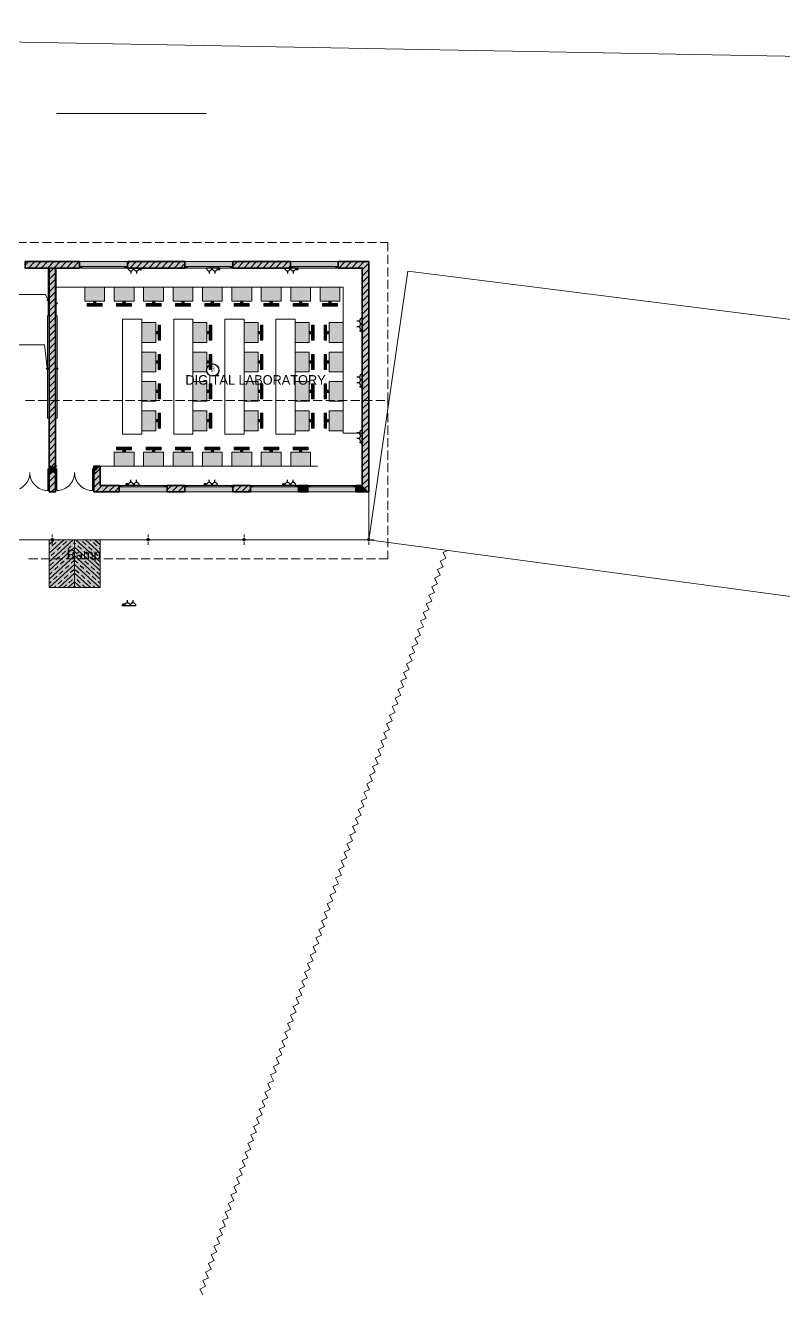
# Model space of a CAD drawing. Header units: millimetres. Extents: x -434067 to 834715, y -524312 to 693139.
# Drawn here: x 171257 to 194972, y 268688 to 308394 of the extents above; entities that cross this region are included whole.
import ezdxf

# ---------------------------------------------------------------- set-up
doc = ezdxf.new("R2010")
doc.units = ezdxf.units.MM
doc.layers.get('0').update_dxf_attribs({"color": 120})
doc.layers.add('lights', color=1, linetype='Continuous')
doc.layers.add('PDF_2D Drafting - General', color=7, linetype='Continuous')
for name, color, linetype, true_color in [('PDF_Annotation - Label', 7, 'Continuous', 0x80c2ff), ('PDF_Geometry', 7, 'Continuous', 0xff6600), ('PDF_Interior$-$Furniture$', 7, 'Continuous', 0x6a6a6a), ('PDF_Shell - Roof', 7, 'Continuous', 0xbf8080), ('PDF_Structural - Bearing', 7, 'Continuous', 0xffffff)]:
    doc.layers.add(name, color=color, linetype=linetype, true_color=true_color)
doc.styles.add('PDF Agency FB', font='AGENCYR.TTF')
doc.styles.get("Standard").update_dxf_attribs({"font": 'arial.ttf'})

# ---------------------------------------------------------------- blocks, each defined once
blk = doc.blocks.new('CCT-DATA')
at = {"layer": 'PDF_Geometry', "color": 1, "lineweight": 25}
blk.add_lwpolyline([(0, 873), (275, 730), (-5, 593)], close=True, dxfattribs=at)
for points in [[(0, -598), (0, 603)], [(302, 302), (598, 302)], [(302, -302), (598, -302)]]:
    blk.add_lwpolyline(points, dxfattribs=at)
blk.add_circle((82, 734), 29.1, dxfattribs=at)
for centre in [(3, 305), (3, -298)]:
    blk.add_arc(centre, 299, 270, 90, dxfattribs=at)
blk = doc.blocks.new('SD')
blk.add_circle((-8, 5), 100)
at = {"insert": (-43, 28), "char_height": 50, "attachment_point": 1}
blk.add_mtext_dynamic_manual_height_columns('SD', width=168.26, gutter_width=12.5, heights=[2.5], dxfattribs=at)

msp = doc.modelspace()

# ---------------------------------------------------------------- hatches: boundary and pattern name
at = {"layer": 'PDF_Structural - Bearing', "transparency": 33554559}
for color, points in [(7, [(171246, 300854), (171246, 301004), (172196, 301004), (172196, 300804), (171246, 300804)]), (7, [(171996, 301004), (172946, 301004), (172946, 300854), (172946, 300804), (171996, 300804)]), (256, [(174446, 300804), (172946, 300804), (172946, 300854), (172946, 301004), (174446, 301004), (174446, 300854)]), (7, [(174446, 300804), (174446, 300854), (174446, 301004), (176245, 301004), (176245, 300854), (176245, 300804)]), (256, [(177745, 300804), (176245, 300804), (176245, 300854), (176245, 301004), (177745, 301004), (177745, 300854)]), (7, [(179545, 301004), (179545, 300854), (179545, 300804), (177745, 300804), (177745, 300854), (177745, 301004)]), (256, [(181045, 300804), (179545, 300804), (179545, 300854), (179545, 301004), (181045, 301004), (181045, 300854)]), (7, [(181045, 300854), (181045, 301004), (181995, 301004), (181795, 300804), (181045, 300804)]), (7, [(171996, 294404), (171996, 294519), (171996, 294604), (172196, 294604), (172196, 294404)]), (7, [(173396, 293805), (173596, 294005), (174195, 294005), (174195, 293955), (174195, 293805)]), (256, [(175695, 294005), (175695, 293955), (175695, 293805), (174195, 293805), (174195, 293955), (174195, 294005)]), (7, [(175695, 293805), (175695, 293955), (175695, 294005), (176245, 294005), (176245, 293955), (176245, 293805)]), (256, [(177745, 294005), (177745, 293955), (177745, 293805), (176245, 293805), (176245, 293955), (176245, 294005)]), (7, [(177745, 294005), (178295, 294005), (178295, 293955), (178295, 293805), (177745, 293805), (177745, 293955)]), (256, [(179795, 294005), (179795, 293955), (179795, 293805), (178295, 293805), (178295, 293955), (178295, 294005)]), (7, [(179795, 293805), (179795, 293955), (179795, 294005), (180095, 294005), (180095, 293955), (180095, 293805)]), (256, [(181595, 294005), (181595, 293955), (181595, 293805), (180095, 293805), (180095, 293955), (180095, 294005)]), (7, [(181595, 293955), (181595, 294005), (181795, 294005), (181995, 293805), (181595, 293805)])]:
    msp.add_hatch(color=color, dxfattribs=at).paths.add_polyline_path(points)
at = {"layer": 'PDF_Structural - Bearing', "true_color": 0xdad1ae, "transparency": 33554559}
for points in [[(172066, 292305), (172074, 292326), (172096, 292335), (172117, 292326), (172126, 292305), (172117, 292284), (172096, 292275), (172074, 292284)], [(175065, 292305), (175074, 292326), (175095, 292335), (175117, 292326), (175125, 292305), (175117, 292284), (175095, 292275), (175074, 292284)], [(178065, 292305), (178074, 292326), (178095, 292335), (178116, 292326), (178125, 292305), (178116, 292284), (178095, 292275), (178074, 292284)], [(181965, 292305), (181973, 292326), (181995, 292335), (182016, 292326), (182025, 292305), (182016, 292284), (181995, 292275), (181973, 292284)]]:
    msp.add_hatch(color=9, dxfattribs=at).paths.add_polyline_path(points)

# ---------------------------------------------------------------- linework, layer by layer
at = {"layer": 'PDF_2D Drafting - General', "color": 8, "lineweight": 15, "true_color": 0x7f7f7f}
for points in [[(142093, 226003), (142712, 308394), (243894, 306536), (242082, 226003)], [(172230, 305637), (176910, 305637)], [(171968, 299304), (171968, 300804)], [(172246, 300804), (172196, 300804)], [(172224, 299304), (172224, 300804)], [(172210, 300203), (181195, 300203), (181195, 295641), (181795, 295641)], [(171996, 299304), (171946, 299304), (171946, 296104), (171996, 296104)], [(172196, 299304), (172246, 299304), (172246, 296104), (172196, 296104)], [(172246, 294604), (172196, 294604)], [(180395, 294604), (173596, 294604)], [(181995, 293805), (181995, 292305), (171996, 292305), (171996, 291105)], [(172196, 292305), (162197, 292305), (162197, 291105)], [(173596, 292305), (173596, 290805), (171996, 290805)], [(172796, 292305), (172796, 292023)], [(172796, 291914), (172796, 291632)], [(172796, 291523), (172796, 291387), (172796, 291105)]]:
    msp.add_lwpolyline(points, dxfattribs=at)
for points in [[(181995, 292305), (183216, 300705), (222007, 295818), (220633, 287112)], [(174296, 295604), (174896, 295604), (174896, 299204), (174296, 299204)], [(175895, 295604), (176495, 295604), (176495, 299204), (175895, 299204)], [(177495, 295604), (178095, 295604), (178095, 299204), (177495, 299204)], [(179095, 295604), (179695, 295604), (179695, 299204), (179095, 299204)], [(172796, 292305), (172796, 290805), (171996, 290805), (171996, 292305)], [(172796, 290805), (173596, 290805), (173596, 292305), (172796, 292305)]]:
    msp.add_lwpolyline(points, close=True, dxfattribs=at)
at = {"layer": 'PDF_2D Drafting - General', "lineweight": 25}
for points in [[(172756, 292305), (171996, 291612)], [(172459, 292305), (171996, 291883)], [(172161, 292305), (171996, 292154)], [(172012, 292305), (171996, 292290)], [(172247, 292247), (172247, 292247)], [(172310, 292305), (172284, 292281)], [(172544, 292247), (172433, 292146)], [(172582, 292281), (172582, 292281)], [(172835, 292305), (173596, 291612)], [(173009, 292281), (173009, 292281)], [(173047, 292247), (173158, 292146)], [(173132, 292305), (173596, 291883)], [(173281, 292305), (173307, 292281)], [(173344, 292247), (173344, 292247)], [(173430, 292305), (173596, 292154)], [(173579, 292305), (173596, 292290)], [(171996, 291341), (172796, 292069), (173596, 291341)], [(172024, 292044), (171996, 292019)], [(172061, 292078), (172061, 292078)], [(172172, 291908), (172061, 291807)], [(172210, 292214), (172098, 292112)], [(172210, 291942), (172210, 291942)], [(172358, 292078), (172247, 291976)], [(172396, 292112), (172396, 292112)], [(172507, 291942), (172396, 291841)], [(172544, 291976), (172544, 291976)], [(172693, 292112), (172582, 292010)], [(172730, 292146), (172730, 292146)], [(172730, 291875), (172796, 291934), (172861, 291875)], [(172768, 292180), (172796, 292205), (172823, 292180)], [(172861, 292146), (172861, 292146)], [(172898, 292112), (173009, 292010)], [(173047, 291976), (173047, 291976)], [(173084, 291942), (173196, 291841)], [(173196, 292112), (173196, 292112)], [(173233, 292078), (173344, 291976)], [(173382, 292214), (173493, 292112)], [(173382, 291942), (173382, 291942)], [(173419, 291908), (173530, 291807)], [(173530, 292078), (173530, 292078)], [(173568, 292044), (173596, 292019)], [(171996, 291069), (172796, 291798), (173596, 291069)], [(172003, 290805), (172796, 291527), (173588, 290805)], [(172024, 291773), (172024, 291773)], [(172135, 291603), (172024, 291502)], [(172172, 291637), (172172, 291637)], [(172284, 291468), (172172, 291366)], [(172321, 291773), (172210, 291671)], [(172321, 291502), (172321, 291502)], [(172358, 291807), (172358, 291807)], [(172470, 291637), (172358, 291536)], [(172507, 291671), (172507, 291671)], [(172619, 291502), (172507, 291400)], [(172656, 291807), (172544, 291705)], [(172656, 291536), (172656, 291536)], [(172693, 291841), (172693, 291841)], [(172693, 291569), (172796, 291663), (172898, 291569)], [(172898, 291841), (172898, 291841)], [(172935, 291807), (173047, 291705)], [(172935, 291536), (172935, 291536)], [(172972, 291502), (173084, 291400)], [(173084, 291671), (173084, 291671)], [(173121, 291637), (173233, 291536)], [(173233, 291807), (173233, 291807)], [(173270, 291773), (173382, 291671)], [(173270, 291502), (173270, 291502)], [(173307, 291468), (173419, 291366)], [(173419, 291637), (173419, 291637)], [(173456, 291603), (173568, 291502)], [(173568, 291773), (173568, 291773)], [(172098, 291298), (171996, 291205)], [(172135, 291332), (172135, 291332)], [(172247, 291163), (172135, 291061)], [(172284, 291197), (172284, 291197)], [(172301, 290805), (172796, 291256), (173290, 290805)], [(172433, 291332), (172321, 291231)], [(172433, 291061), (172433, 291061)], [(172470, 291366), (172470, 291366)], [(172582, 291197), (172470, 291095)], [(172619, 291231), (172619, 291231)], [(172730, 291061), (172619, 290959)], [(172768, 291366), (172656, 291264)], [(172768, 291095), (172768, 291095)], [(172823, 291366), (172935, 291264)], [(172823, 291095), (172823, 291095)], [(172861, 291061), (172972, 290959)], [(172972, 291231), (172972, 291231)], [(173009, 291197), (173121, 291095)], [(173121, 291366), (173121, 291366)], [(173158, 291332), (173270, 291231)], [(173158, 291061), (173158, 291061)], [(173307, 291197), (173307, 291197)], [(173344, 291163), (173456, 291061)], [(173456, 291332), (173456, 291332)], [(173493, 291298), (173596, 291205)], [(172061, 290993), (171996, 290934)], [(172098, 291027), (172098, 291027)], [(172210, 290858), (172152, 290805)], [(172247, 290891), (172247, 290891)], [(172396, 291027), (172284, 290925)], [(172544, 290891), (172450, 290805)], [(172582, 290925), (172582, 290925)], [(172599, 290805), (172796, 290985), (172993, 290805)], [(172768, 290824), (172796, 290849), (172823, 290824)], [(173009, 290925), (173009, 290925)], [(173047, 290891), (173141, 290805)], [(173196, 291027), (173307, 290925)], [(173344, 290891), (173344, 290891)], [(173382, 290858), (173439, 290805)], [(173493, 291027), (173493, 291027)], [(173530, 290993), (173596, 290934)]]:
    msp.add_lwpolyline(points, dxfattribs=at)
at = {"layer": 'PDF_2D Drafting - General', "color": 6, "lineweight": 20}
msp.add_lwpolyline([(176803, 268681), (176714, 268859), (176892, 268949), (176802, 269127), (176980, 269217), (176891, 269395), (177069, 269485), (176979, 269663), (177157, 269753), (177068, 269931), (177246, 270021), (177156, 270199), (177334, 270289), (177245, 270467), (177423, 270557), (177333, 270735), (177511, 270825), (177421, 271003), (177600, 271093), (177510, 271271), (177688, 271361), (177598, 271539), (177777, 271629), (177687, 271807), (177865, 271897), (177775, 272075), (177954, 272165), (177864, 272343), (178042, 272433), (177952, 272611), (178131, 272701), (178041, 272879), (178219, 272969), (178129, 273147), (178307, 273237), (178218, 273415), (178396, 273504), (178306, 273683), (178485, 273773), (178395, 273951), (178573, 274040), (178483, 274219), (178661, 274308), (178572, 274487), (178750, 274576), (178660, 274755), (178838, 274844), (178749, 275023), (178927, 275112), (178837, 275290), (179015, 275380), (178926, 275559), (179104, 275648), (179014, 275826), (179192, 275916), (179103, 276094), (179281, 276184), (179191, 276362), (179369, 276452), (179279, 276630), (179458, 276720), (179368, 276898), (179546, 276988), (179456, 277166), (179635, 277256), (179545, 277434), (179723, 277524), (179633, 277702), (179812, 277792), (179722, 277970), (179900, 278060), (179810, 278238), (179989, 278328), (179899, 278506), (180077, 278596), (179987, 278774), (180165, 278864), (180076, 279042), (180254, 279132), (180164, 279310), (180343, 279400), (180253, 279578), (180431, 279668), (180341, 279846), (180519, 279936), (180430, 280114), (180608, 280204), (180518, 280382), (180696, 280472), (180607, 280650), (180785, 280739), (180695, 280918), (180873, 281007), (180784, 281186), (180962, 281276), (180872, 281454), (181050, 281543), (180961, 281722), (181139, 281811), (181049, 281989), (181227, 282079), (181137, 282258), (181316, 282347), (181226, 282525), (181404, 282615), (181314, 282793), (181493, 282883), (181403, 283061), (181581, 283151), (181491, 283329), (181670, 283419), (181580, 283597), (181758, 283687), (181668, 283865), (181847, 283955), (181757, 284133), (181935, 284223), (181845, 284401), (182023, 284491), (181934, 284669), (182112, 284759), (182022, 284937), (182201, 285027), (182111, 285205), (182289, 285295), (182199, 285473), (182377, 285563), (182288, 285741), (182466, 285831), (182376, 286009), (182554, 286099), (182465, 286277), (182643, 286367), (182553, 286545), (182731, 286635), (182642, 286813), (182820, 286903), (182730, 287081), (182908, 287171), (182818, 287349), (182997, 287439), (182907, 287617), (183085, 287706), (182996, 287885), (183174, 287975), (183084, 288153), (183262, 288242), (183172, 288421), (183351, 288510), (183261, 288689), (183439, 288778), (183349, 288957), (183528, 289046), (183438, 289225), (183616, 289314), (183526, 289492), (183705, 289582), (183615, 289761), (183793, 289850), (183703, 290028), (183882, 290118), (183792, 290296), (183970, 290386), (183880, 290564), (184058, 290654), (183969, 290832), (184147, 290922), (184057, 291100), (184235, 291190), (184146, 291368), (184324, 291458), (184234, 291636), (184412, 291726), (184323, 291904), (184435, 291961)], dxfattribs=at)
at = {"layer": 'PDF_2D Drafting - General', "color": 7, "lineweight": 0, "true_color": 0xffffff, "transparency": 33554559}
for points in [[(172796, 292305), (172796, 290805), (171996, 292305), (171996, 290805)], [(172796, 292305), (173596, 292305), (172796, 290805), (173596, 290805)]]:
    msp.add_solid(points, dxfattribs=at)
at = {"layer": 'PDF_Annotation - Label', "lineweight": 18}
for points in [[(171957, 299823), (171887, 299977), (170887, 299977)], [(171943, 297678), (171852, 298399), (170852, 298399)]]:
    msp.add_lwpolyline(points, dxfattribs=at)
at = {"layer": 'PDF_Annotation - Label', "color": 161, "lineweight": 25, "true_color": 0x40a5ff}
for centre, radius in [((171968, 299800), 25), ((172224, 299697), 25), ((171946, 297654), 25.1), ((172246, 297654), 25)]:
    msp.add_circle(centre, radius, dxfattribs=at)
at = {"layer": 'PDF_Annotation - Label', "color": 7, "lineweight": 0}
for centre, radius in [((171968, 299800), 25), ((172224, 299697), 25), ((171946, 297654), 25.1), ((172246, 297654), 25)]:
    msp.add_circle(centre, radius, dxfattribs=at)
at = {"layer": 'PDF_Interior$-$Furniture$', "lineweight": 20}
for points in [[(173116, 300203), (173116, 299763), (173736, 299763), (173736, 300203)], [(174036, 300203), (174036, 299763), (174655, 299763), (174655, 300203)], [(174955, 300203), (174955, 299763), (175575, 299763), (175575, 300203)], [(175875, 300203), (175875, 299763), (176495, 299763), (176495, 300203)], [(176795, 300203), (176795, 299763), (177415, 299763), (177415, 300203)], [(177715, 300203), (177715, 299763), (178335, 299763), (178335, 300203)], [(178635, 300203), (178635, 299763), (179255, 299763), (179255, 300203)], [(179555, 300203), (179555, 299763), (180175, 299763), (180175, 300203)], [(180475, 300203), (180475, 299763), (181095, 299763), (181095, 300203)], [(173661, 299689), (173191, 299689), (173191, 299614), (173661, 299614)], [(173388, 299689), (173463, 299689), (173463, 299763), (173388, 299763)], [(174580, 299689), (174111, 299689), (174111, 299614), (174580, 299614)], [(174308, 299689), (174383, 299689), (174383, 299763), (174308, 299763)], [(175500, 299689), (175030, 299689), (175030, 299614), (175500, 299614)], [(175228, 299689), (175303, 299689), (175303, 299763), (175228, 299763)], [(176420, 299689), (175950, 299689), (175950, 299614), (176420, 299614)], [(176148, 299689), (176223, 299689), (176223, 299763), (176148, 299763)], [(177340, 299689), (176870, 299689), (176870, 299614), (177340, 299614)], [(177068, 299689), (177143, 299689), (177143, 299763), (177068, 299763)], [(178260, 299689), (177790, 299689), (177790, 299614), (178260, 299614)], [(177988, 299689), (178063, 299689), (178063, 299763), (177988, 299763)], [(179180, 299689), (178710, 299689), (178710, 299614), (179180, 299614)], [(178907, 299689), (178982, 299689), (178982, 299763), (178907, 299763)], [(180100, 299689), (179630, 299689), (179630, 299614), (180100, 299614)], [(179827, 299689), (179902, 299689), (179902, 299763), (179827, 299763)], [(181020, 299689), (180550, 299689), (180550, 299614), (181020, 299614)], [(180747, 299689), (180822, 299689), (180822, 299763), (180747, 299763)], [(174896, 298474), (175335, 298474), (175335, 299094), (174896, 299094)], [(175410, 299019), (175410, 298549), (175485, 298549), (175485, 299019)], [(176495, 298474), (176935, 298474), (176935, 299094), (176495, 299094)], [(177010, 299019), (177010, 298549), (177085, 298549), (177085, 299019)], [(178095, 298474), (178535, 298474), (178535, 299094), (178095, 299094)], [(178610, 299019), (178610, 298549), (178685, 298549), (178685, 299019)], [(179695, 298474), (180135, 298474), (180135, 299094), (179695, 299094)], [(180210, 299019), (180210, 298549), (180285, 298549), (180285, 299019)], [(180605, 299019), (180680, 299019), (180680, 298549), (180605, 298549)], [(181195, 299094), (181195, 298474), (180755, 298474), (180755, 299094)], [(175410, 298746), (175410, 298821), (175335, 298821), (175335, 298746)], [(177010, 298746), (177010, 298821), (176935, 298821), (176935, 298746)], [(178610, 298746), (178610, 298821), (178535, 298821), (178535, 298746)], [(180210, 298746), (180210, 298821), (180135, 298821), (180135, 298746)], [(180755, 298746), (180680, 298746), (180680, 298821), (180755, 298821)], [(174896, 297554), (175335, 297554), (175335, 298174), (174896, 298174)], [(175410, 297827), (175410, 297901), (175335, 297901), (175335, 297827)], [(175410, 298099), (175410, 297629), (175485, 297629), (175485, 298099)], [(176495, 297554), (176935, 297554), (176935, 298174), (176495, 298174)], [(177010, 297827), (177010, 297901), (176935, 297901), (176935, 297827)], [(177010, 298099), (177010, 297629), (177085, 297629), (177085, 298099)], [(178095, 297554), (178535, 297554), (178535, 298174), (178095, 298174)], [(178610, 297827), (178610, 297901), (178535, 297901), (178535, 297827)], [(178610, 298099), (178610, 297629), (178685, 297629), (178685, 298099)], [(179695, 297554), (180135, 297554), (180135, 298174), (179695, 298174)], [(180210, 297827), (180210, 297901), (180135, 297901), (180135, 297827)], [(180210, 298099), (180210, 297629), (180285, 297629), (180285, 298099)], [(180605, 298099), (180680, 298099), (180680, 297629), (180605, 297629)], [(180755, 297827), (180680, 297827), (180680, 297901), (180755, 297901)], [(181195, 298174), (181195, 297554), (180755, 297554), (180755, 298174)], [(174896, 296634), (175335, 296634), (175335, 297254), (174896, 297254)], [(175410, 297179), (175410, 296709), (175485, 296709), (175485, 297179)], [(176495, 296634), (176935, 296634), (176935, 297254), (176495, 297254)], [(177010, 297179), (177010, 296709), (177085, 296709), (177085, 297179)], [(178095, 296634), (178535, 296634), (178535, 297254), (178095, 297254)], [(178610, 297179), (178610, 296709), (178685, 296709), (178685, 297179)], [(179695, 296634), (180135, 296634), (180135, 297254), (179695, 297254)], [(180210, 297179), (180210, 296709), (180285, 296709), (180285, 297179)], [(180605, 297179), (180680, 297179), (180680, 296709), (180605, 296709)], [(181195, 297254), (181195, 296634), (180755, 296634), (180755, 297254)], [(175410, 296907), (175410, 296982), (175335, 296982), (175335, 296907)], [(177010, 296907), (177010, 296982), (176935, 296982), (176935, 296907)], [(178610, 296907), (178610, 296982), (178535, 296982), (178535, 296907)], [(180210, 296907), (180210, 296982), (180135, 296982), (180135, 296907)], [(180755, 296907), (180680, 296907), (180680, 296982), (180755, 296982)], [(174896, 295714), (175335, 295714), (175335, 296334), (174896, 296334)], [(175410, 296259), (175410, 295789), (175485, 295789), (175485, 296259)], [(176495, 295714), (176935, 295714), (176935, 296334), (176495, 296334)], [(177010, 296259), (177010, 295789), (177085, 295789), (177085, 296259)], [(178095, 295714), (178535, 295714), (178535, 296334), (178095, 296334)], [(178610, 296259), (178610, 295789), (178685, 295789), (178685, 296259)], [(179695, 295714), (180135, 295714), (180135, 296334), (179695, 296334)], [(180210, 296259), (180210, 295789), (180285, 295789), (180285, 296259)], [(180605, 296259), (180680, 296259), (180680, 295789), (180605, 295789)], [(181195, 296334), (181195, 295714), (180755, 295714), (180755, 296334)], [(175410, 295987), (175410, 296062), (175335, 296062), (175335, 295987)], [(177010, 295987), (177010, 296062), (176935, 296062), (176935, 295987)], [(178610, 295987), (178610, 296062), (178535, 296062), (178535, 295987)], [(180210, 295987), (180210, 296062), (180135, 296062), (180135, 295987)], [(180755, 295987), (180680, 295987), (180680, 296062), (180755, 296062)], [(174655, 294604), (174036, 294604), (174036, 295044), (174655, 295044)], [(174580, 295194), (174580, 295119), (174111, 295119), (174111, 295194)], [(174308, 295044), (174308, 295119), (174383, 295119), (174383, 295044)], [(175575, 294604), (174955, 294604), (174955, 295044), (175575, 295044)], [(175500, 295194), (175500, 295119), (175030, 295119), (175030, 295194)], [(175228, 295044), (175228, 295119), (175303, 295119), (175303, 295044)], [(176495, 294604), (175875, 294604), (175875, 295044), (176495, 295044)], [(176420, 295194), (176420, 295119), (175950, 295119), (175950, 295194)], [(176148, 295044), (176148, 295119), (176223, 295119), (176223, 295044)], [(177415, 294604), (176795, 294604), (176795, 295044), (177415, 295044)], [(177340, 295194), (177340, 295119), (176870, 295119), (176870, 295194)], [(177068, 295044), (177068, 295119), (177143, 295119), (177143, 295044)], [(178335, 294604), (177715, 294604), (177715, 295044), (178335, 295044)], [(178260, 295194), (178260, 295119), (177790, 295119), (177790, 295194)], [(177988, 295044), (177988, 295119), (178063, 295119), (178063, 295044)], [(179255, 294604), (178635, 294604), (178635, 295044), (179255, 295044)], [(179180, 295194), (179180, 295119), (178710, 295119), (178710, 295194)], [(178907, 295044), (178907, 295119), (178982, 295119), (178982, 295044)], [(180175, 294604), (179555, 294604), (179555, 295044), (180175, 295044)], [(180100, 295194), (180100, 295119), (179630, 295119), (179630, 295194)], [(179827, 295044), (179827, 295119), (179902, 295119), (179902, 295044)]]:
    msp.add_lwpolyline(points, close=True, dxfattribs=at)
at = {"layer": 'PDF_Interior$-$Furniture$', "color": 7, "lineweight": 0, "true_color": 0xffffff, "transparency": 33554559}
for points in [[(173736, 300203), (173116, 300203), (173736, 299763), (173116, 299763)], [(174655, 300203), (174036, 300203), (174655, 299763), (174036, 299763)], [(175575, 300203), (174955, 300203), (175575, 299763), (174955, 299763)], [(176495, 300203), (175875, 300203), (176495, 299763), (175875, 299763)], [(177415, 300203), (176795, 300203), (177415, 299763), (176795, 299763)], [(178335, 300203), (177715, 300203), (178335, 299763), (177715, 299763)], [(179255, 300203), (178635, 300203), (179255, 299763), (178635, 299763)], [(180175, 300203), (179555, 300203), (180175, 299763), (179555, 299763)], [(181095, 300203), (180475, 300203), (181095, 299763), (180475, 299763)], [(173661, 299614), (173661, 299689), (173191, 299614), (173191, 299689)], [(173388, 299763), (173388, 299689), (173463, 299763), (173463, 299689)], [(174580, 299614), (174580, 299689), (174111, 299614), (174111, 299689)], [(174308, 299763), (174308, 299689), (174383, 299763), (174383, 299689)], [(175500, 299614), (175500, 299689), (175030, 299614), (175030, 299689)], [(175228, 299763), (175228, 299689), (175303, 299763), (175303, 299689)], [(176420, 299614), (176420, 299689), (175950, 299614), (175950, 299689)], [(176148, 299763), (176148, 299689), (176223, 299763), (176223, 299689)], [(177340, 299614), (177340, 299689), (176870, 299614), (176870, 299689)], [(177068, 299763), (177068, 299689), (177143, 299763), (177143, 299689)], [(178260, 299614), (178260, 299689), (177790, 299614), (177790, 299689)], [(177988, 299763), (177988, 299689), (178063, 299763), (178063, 299689)], [(179180, 299614), (179180, 299689), (178710, 299614), (178710, 299689)], [(178907, 299763), (178907, 299689), (178982, 299763), (178982, 299689)], [(180100, 299614), (180100, 299689), (179630, 299614), (179630, 299689)], [(179827, 299763), (179827, 299689), (179902, 299763), (179902, 299689)], [(181020, 299614), (181020, 299689), (180550, 299614), (180550, 299689)], [(180747, 299763), (180747, 299689), (180822, 299763), (180822, 299689)], [(174896, 299094), (174896, 298474), (175335, 299094), (175335, 298474)], [(175485, 299019), (175410, 299019), (175485, 298549), (175410, 298549)], [(176495, 299094), (176495, 298474), (176935, 299094), (176935, 298474)], [(177085, 299019), (177010, 299019), (177085, 298549), (177010, 298549)], [(178095, 299094), (178095, 298474), (178535, 299094), (178535, 298474)], [(178685, 299019), (178610, 299019), (178685, 298549), (178610, 298549)], [(179695, 299094), (179695, 298474), (180135, 299094), (180135, 298474)], [(180285, 299019), (180210, 299019), (180285, 298549), (180210, 298549)], [(180605, 299019), (180680, 299019), (180605, 298549), (180680, 298549)], [(181195, 299094), (181195, 298474), (180755, 299094), (180755, 298474)], [(175335, 298746), (175410, 298746), (175335, 298821), (175410, 298821)], [(176935, 298746), (177010, 298746), (176935, 298821), (177010, 298821)], [(178535, 298746), (178610, 298746), (178535, 298821), (178610, 298821)], [(180135, 298746), (180210, 298746), (180135, 298821), (180210, 298821)], [(180755, 298746), (180680, 298746), (180755, 298821), (180680, 298821)], [(174896, 298174), (174896, 297554), (175335, 298174), (175335, 297554)], [(175335, 297827), (175410, 297827), (175335, 297901), (175410, 297901)], [(175485, 298099), (175410, 298099), (175485, 297629), (175410, 297629)], [(176495, 298174), (176495, 297554), (176935, 298174), (176935, 297554)], [(176935, 297827), (177010, 297827), (176935, 297901), (177010, 297901)], [(177085, 298099), (177010, 298099), (177085, 297629), (177010, 297629)], [(178095, 298174), (178095, 297554), (178535, 298174), (178535, 297554)], [(178535, 297827), (178610, 297827), (178535, 297901), (178610, 297901)], [(178685, 298099), (178610, 298099), (178685, 297629), (178610, 297629)], [(179695, 298174), (179695, 297554), (180135, 298174), (180135, 297554)], [(180135, 297827), (180210, 297827), (180135, 297901), (180210, 297901)], [(180285, 298099), (180210, 298099), (180285, 297629), (180210, 297629)], [(180605, 298099), (180680, 298099), (180605, 297629), (180680, 297629)], [(180755, 297827), (180680, 297827), (180755, 297901), (180680, 297901)], [(181195, 298174), (181195, 297554), (180755, 298174), (180755, 297554)], [(174896, 297254), (174896, 296634), (175335, 297254), (175335, 296634)], [(175485, 297179), (175410, 297179), (175485, 296709), (175410, 296709)], [(176495, 297254), (176495, 296634), (176935, 297254), (176935, 296634)], [(177085, 297179), (177010, 297179), (177085, 296709), (177010, 296709)], [(178095, 297254), (178095, 296634), (178535, 297254), (178535, 296634)], [(178685, 297179), (178610, 297179), (178685, 296709), (178610, 296709)], [(179695, 297254), (179695, 296634), (180135, 297254), (180135, 296634)], [(180285, 297179), (180210, 297179), (180285, 296709), (180210, 296709)], [(180605, 297179), (180680, 297179), (180605, 296709), (180680, 296709)], [(181195, 297254), (181195, 296634), (180755, 297254), (180755, 296634)], [(175335, 296907), (175410, 296907), (175335, 296982), (175410, 296982)], [(176935, 296907), (177010, 296907), (176935, 296982), (177010, 296982)], [(178535, 296907), (178610, 296907), (178535, 296982), (178610, 296982)], [(180135, 296907), (180210, 296907), (180135, 296982), (180210, 296982)], [(180755, 296907), (180680, 296907), (180755, 296982), (180680, 296982)], [(174896, 296334), (174896, 295714), (175335, 296334), (175335, 295714)], [(175485, 296259), (175410, 296259), (175485, 295789), (175410, 295789)], [(176495, 296334), (176495, 295714), (176935, 296334), (176935, 295714)], [(177085, 296259), (177010, 296259), (177085, 295789), (177010, 295789)], [(178095, 296334), (178095, 295714), (178535, 296334), (178535, 295714)], [(178685, 296259), (178610, 296259), (178685, 295789), (178610, 295789)], [(179695, 296334), (179695, 295714), (180135, 296334), (180135, 295714)], [(180285, 296259), (180210, 296259), (180285, 295789), (180210, 295789)], [(180605, 296259), (180680, 296259), (180605, 295789), (180680, 295789)], [(181195, 296334), (181195, 295714), (180755, 296334), (180755, 295714)], [(175335, 295987), (175410, 295987), (175335, 296062), (175410, 296062)], [(176935, 295987), (177010, 295987), (176935, 296062), (177010, 296062)], [(178535, 295987), (178610, 295987), (178535, 296062), (178610, 296062)], [(180135, 295987), (180210, 295987), (180135, 296062), (180210, 296062)], [(180755, 295987), (180680, 295987), (180755, 296062), (180680, 296062)], [(174655, 294604), (174036, 294604), (174655, 295044), (174036, 295044)], [(174580, 295194), (174580, 295119), (174111, 295194), (174111, 295119)], [(174308, 295044), (174308, 295119), (174383, 295044), (174383, 295119)], [(175575, 294604), (174955, 294604), (175575, 295044), (174955, 295044)], [(175500, 295194), (175500, 295119), (175030, 295194), (175030, 295119)], [(175228, 295044), (175228, 295119), (175303, 295044), (175303, 295119)], [(176495, 294604), (175875, 294604), (176495, 295044), (175875, 295044)], [(176420, 295194), (176420, 295119), (175950, 295194), (175950, 295119)], [(176148, 295044), (176148, 295119), (176223, 295044), (176223, 295119)], [(177415, 294604), (176795, 294604), (177415, 295044), (176795, 295044)], [(177340, 295194), (177340, 295119), (176870, 295194), (176870, 295119)], [(177068, 295044), (177068, 295119), (177143, 295044), (177143, 295119)], [(178335, 294604), (177715, 294604), (178335, 295044), (177715, 295044)], [(178260, 295194), (178260, 295119), (177790, 295194), (177790, 295119)], [(177988, 295044), (177988, 295119), (178063, 295044), (178063, 295119)], [(179255, 294604), (178635, 294604), (179255, 295044), (178635, 295044)], [(179180, 295194), (179180, 295119), (178710, 295194), (178710, 295119)], [(178907, 295044), (178907, 295119), (178982, 295044), (178982, 295119)], [(180175, 294604), (179555, 294604), (180175, 295044), (179555, 295044)], [(180100, 295194), (180100, 295119), (179630, 295194), (179630, 295119)], [(179827, 295044), (179827, 295119), (179902, 295044), (179902, 295119)]]:
    msp.add_solid(points, dxfattribs=at)
at = {"layer": 'PDF_Shell - Roof', "lineweight": 13}
for points in [[(171008, 301604), (171290, 301604)], [(171399, 301604), (171681, 301604)], [(171790, 301604), (172072, 301604)], [(172181, 301604), (172463, 301604)], [(172572, 301604), (172855, 301604)], [(172964, 301604), (173246, 301604)], [(173355, 301604), (173637, 301604)], [(173746, 301604), (174028, 301604)], [(174137, 301604), (174419, 301604)], [(174528, 301604), (174810, 301604)], [(174919, 301604), (175202, 301604)], [(175311, 301604), (175593, 301604)], [(175702, 301604), (175984, 301604)], [(176093, 301604), (176375, 301604)], [(176484, 301604), (176766, 301604)], [(176875, 301604), (177158, 301604)], [(177267, 301604), (177549, 301604)], [(177658, 301604), (177940, 301604)], [(178049, 301604), (178331, 301604)], [(178440, 301604), (178722, 301604)], [(178831, 301604), (179113, 301604)], [(179222, 301604), (179505, 301604)], [(179614, 301604), (179896, 301604)], [(180005, 301604), (180287, 301604)], [(180396, 301604), (180678, 301604)], [(180787, 301604), (181069, 301604)], [(181178, 301604), (181461, 301604)], [(181570, 301604), (181852, 301604)], [(181961, 301604), (182243, 301604)], [(182352, 301604), (182595, 301604), (182595, 301322)], [(182595, 301213), (182595, 300931)], [(182595, 300822), (182595, 300539)], [(182595, 300430), (182595, 300148)], [(182595, 300039), (182595, 299757)], [(182595, 299648), (182595, 299366)], [(182595, 299257), (182595, 298975)], [(182595, 298866), (182595, 298584)], [(182595, 298475), (182595, 298192)], [(182595, 298083), (182595, 297801)], [(182595, 297692), (182595, 297410)], [(182595, 297301), (182595, 297019)], [(171263, 296655), (171545, 296655)], [(171654, 296655), (171936, 296655)], [(172045, 296655), (172327, 296655)], [(172437, 296655), (172719, 296655)], [(172828, 296655), (173110, 296655)], [(173219, 296655), (173501, 296655)], [(173610, 296655), (173892, 296655)], [(174001, 296655), (174283, 296655)], [(174392, 296655), (174675, 296655)], [(174784, 296655), (175066, 296655)], [(175175, 296655), (175457, 296655)], [(175566, 296655), (175848, 296655)], [(175957, 296655), (176239, 296655)], [(176348, 296655), (176630, 296655)], [(176740, 296655), (177022, 296655)], [(177131, 296655), (177413, 296655)], [(177522, 296655), (177804, 296655)], [(177913, 296655), (178195, 296655)], [(178304, 296655), (178586, 296655)], [(178695, 296655), (178978, 296655)], [(179087, 296655), (179369, 296655)], [(179478, 296655), (179760, 296655)], [(179869, 296655), (180151, 296655)], [(180260, 296655), (180542, 296655)], [(180651, 296655), (180933, 296655)], [(181043, 296655), (181325, 296655)], [(181434, 296655), (181716, 296655)], [(181825, 296655), (182107, 296655)], [(182216, 296655), (182498, 296655)], [(182595, 296910), (182595, 296655), (182595, 296372)], [(182595, 296263), (182595, 295981)], [(182595, 295872), (182595, 295590)], [(182595, 295481), (182595, 295199)], [(182595, 295090), (182595, 294808)], [(182595, 294699), (182595, 294417)], [(182595, 294307), (182595, 294025)], [(182595, 293916), (182595, 293634)], [(182595, 293525), (182595, 293243)], [(182595, 293134), (182595, 292852)], [(182595, 292743), (182595, 292461)], [(182595, 292352), (182595, 292069)], [(182595, 291960), (182595, 291705), (182312, 291705)], [(171642, 291705), (171359, 291705)], [(172033, 291705), (171751, 291705)], [(172424, 291705), (172142, 291705)], [(172815, 291705), (172533, 291705)], [(173206, 291705), (172924, 291705)], [(173598, 291705), (173315, 291705)], [(173989, 291705), (173707, 291705)], [(174380, 291705), (174098, 291705)], [(174771, 291705), (174489, 291705)], [(175162, 291705), (174880, 291705)], [(175553, 291705), (175271, 291705)], [(175945, 291705), (175662, 291705)], [(176336, 291705), (176054, 291705)], [(176727, 291705), (176445, 291705)], [(177118, 291705), (176836, 291705)], [(177509, 291705), (177227, 291705)], [(177901, 291705), (177618, 291705)], [(178292, 291705), (178010, 291705)], [(178683, 291705), (178401, 291705)], [(179074, 291705), (178792, 291705)], [(179465, 291705), (179183, 291705)], [(179856, 291705), (179574, 291705)], [(180248, 291705), (179965, 291705)], [(180639, 291705), (180357, 291705)], [(181030, 291705), (180748, 291705)], [(181421, 291705), (181139, 291705)], [(181812, 291705), (181530, 291705)], [(182204, 291705), (181921, 291705)]]:
    msp.add_lwpolyline(points, dxfattribs=at)
at = {"layer": 'PDF_Structural - Bearing', "lineweight": 0}
for points in [[(171357, 301004), (171246, 300893)], [(171555, 301004), (171355, 300804)], [(171753, 301004), (171553, 300804)], [(171951, 301004), (171751, 300804)], [(171949, 300804), (172149, 301004), (171996, 300851)], [(172347, 301004), (172147, 300804), (171996, 300653)], [(172545, 301004), (172345, 300804)], [(172743, 301004), (172543, 300804)], [(172941, 301004), (172741, 300804)], [(174525, 301004), (174446, 300925)], [(174723, 301004), (174523, 300804)], [(174921, 301004), (174721, 300804)], [(175119, 301004), (174919, 300804)], [(175317, 301004), (175117, 300804)], [(175515, 301004), (175315, 300804)], [(175713, 301004), (175513, 300804)], [(175911, 301004), (175711, 300804)], [(176109, 301004), (175909, 300804)], [(177890, 301004), (177745, 300859)], [(178088, 301004), (177888, 300804)], [(178286, 301004), (178086, 300804)], [(178484, 301004), (178284, 300804)], [(178682, 301004), (178482, 300804)], [(178880, 301004), (178680, 300804)], [(179078, 301004), (178878, 300804)], [(179276, 301004), (179076, 300804)], [(179474, 301004), (179274, 300804)], [(181058, 301004), (181045, 300991)], [(181256, 301004), (181056, 300804)], [(181454, 301004), (181254, 300804)], [(181652, 301004), (181452, 300804)], [(181850, 301004), (181650, 300804)], [(171996, 300455), (172196, 300655)], [(172196, 300853), (172147, 300804)], [(172946, 300811), (172939, 300804)], [(176245, 300943), (176107, 300804)], [(179545, 300877), (179472, 300804)], [(181995, 300951), (181795, 300751)], [(181995, 300753), (181795, 300553)], [(171996, 300257), (172196, 300457)], [(171996, 300059), (172196, 300259)], [(181995, 300555), (181795, 300355)], [(181995, 300357), (181795, 300157)], [(171996, 299861), (172196, 300061)], [(171996, 299663), (172196, 299863)], [(181995, 300159), (181795, 299959)], [(181995, 299961), (181795, 299761)], [(171996, 299465), (172196, 299665)], [(171996, 299267), (172196, 299467)], [(181995, 299763), (181795, 299563)], [(181995, 299565), (181795, 299365)], [(171996, 299069), (172196, 299269)], [(171996, 298871), (172196, 299071)], [(181995, 299367), (181795, 299167)], [(181995, 299169), (181795, 298969)], [(171996, 298673), (172196, 298873)], [(171996, 298475), (172196, 298675)], [(181995, 298971), (181795, 298771)], [(181995, 298774), (181795, 298574)], [(171996, 298277), (172196, 298477)], [(171996, 298079), (172196, 298279)], [(181995, 298576), (181795, 298376)], [(181995, 298378), (181795, 298178)], [(171996, 297881), (172196, 298081)], [(171996, 297683), (172196, 297883)], [(181995, 298180), (181795, 297980)], [(181995, 297982), (181795, 297782)], [(171996, 297485), (172196, 297685)], [(171996, 297287), (172196, 297487)], [(181995, 297784), (181795, 297584)], [(181995, 297586), (181795, 297386)], [(171996, 297089), (172196, 297289)], [(171996, 296891), (172196, 297091)], [(181995, 297388), (181795, 297188)], [(181995, 297190), (181795, 296990)], [(171996, 296693), (172196, 296893)], [(171996, 296495), (172196, 296695)], [(181995, 296992), (181795, 296792)], [(181995, 296794), (181795, 296594)], [(171996, 296297), (172196, 296497)], [(171996, 296099), (172196, 296299)], [(181995, 296596), (181795, 296396)], [(181995, 296398), (181795, 296198)], [(171996, 295901), (172196, 296101)], [(171996, 295703), (172196, 295903)], [(181995, 296200), (181795, 296000)], [(181995, 296002), (181795, 295802)], [(171996, 295505), (172196, 295705)], [(171996, 295308), (172196, 295508)], [(181995, 295804), (181795, 295604)], [(181995, 295606), (181795, 295406)], [(171996, 295110), (172196, 295310)], [(171996, 294912), (172196, 295112)], [(181995, 295408), (181795, 295208)], [(181995, 295210), (181795, 295010)], [(171996, 294714), (172196, 294914)], [(171996, 294516), (172085, 294604), (172196, 294716)], [(181995, 295012), (181795, 294812)], [(181995, 294814), (181795, 294614)], [(171996, 294318), (172082, 294404), (172196, 294518)], [(171996, 294120), (172196, 294320)], [(173470, 294604), (173396, 294530)], [(173596, 294532), (173396, 294332)], [(173596, 294334), (173396, 294134)], [(181995, 294616), (181795, 294416)], [(181995, 294418), (181795, 294218)], [(171996, 293922), (172196, 294122)], [(172077, 293805), (172196, 293924)], [(173596, 294136), (173396, 293936)], [(173663, 294005), (173463, 293805)], [(173861, 294005), (173661, 293805)], [(174059, 294005), (173859, 293805)], [(174195, 293944), (174057, 293805)], [(175840, 294005), (175695, 293860)], [(176038, 294005), (175838, 293805)], [(176236, 294005), (176036, 293805)], [(177820, 294005), (177745, 293930)], [(178018, 294005), (177818, 293805)], [(178216, 294005), (178016, 293805)], [(178295, 293886), (178214, 293805)], [(179800, 294005), (179795, 294000)], [(179998, 294005), (179798, 293805)], [(180095, 293904), (179996, 293805)], [(181779, 294005), (181595, 293820)], [(181995, 294022), (181886, 293914), (181777, 293805)], [(181995, 294220), (181795, 294020)], [(176245, 293816), (176234, 293805)], [(181995, 293824), (181985, 293815), (181975, 293805)]]:
    msp.add_lwpolyline(points, dxfattribs=at)
at = {"layer": 'PDF_Structural - Bearing', "color": 7, "lineweight": 35}
for points in [[(171996, 300804), (171246, 300804), (171246, 300854), (171246, 301004), (172196, 301004)], [(171996, 294604), (171996, 300804), (172946, 300804), (172946, 300854), (172946, 301004), (171996, 301004)], [(172196, 294604), (172196, 300804)], [(172946, 300804), (172946, 300854)], [(174446, 300804), (174446, 300854)], [(176245, 300804), (176245, 300854)], [(177745, 300804), (177745, 300854)], [(179545, 300804), (179545, 300854)], [(181045, 300804), (181045, 300854)], [(171996, 294404), (171996, 293805), (172196, 293805), (172196, 294404)], [(173396, 294604), (173432, 294604), (173396, 294604), (173396, 294519), (173396, 294404), (173432, 294404), (173396, 294404), (173396, 294519), (173396, 294604), (173596, 294604), (173596, 294005), (174195, 294005), (174195, 293955), (174195, 293805), (173396, 293805), (173396, 294404)], [(174195, 294005), (174195, 293955)], [(175695, 294005), (175695, 293955)], [(176245, 294005), (176245, 293955)], [(177745, 294005), (177745, 293955)], [(178295, 294005), (178295, 293955)], [(179795, 294005), (179795, 293955)], [(180095, 294005), (180095, 293955)], [(181595, 294005), (181595, 293955)]]:
    msp.add_lwpolyline(points, dxfattribs=at)
at = {"layer": 'PDF_Structural - Bearing', "color": 30, "lineweight": 18, "true_color": 0xff6600}
for points in [[(172946, 301004), (174446, 301004)], [(176245, 301004), (177745, 301004)], [(179545, 301004), (181045, 301004)], [(172946, 300804), (174446, 300804)], [(174371, 300854), (173021, 300854)], [(173021, 300804), (174371, 300804)], [(176245, 300804), (177745, 300804)], [(177670, 300854), (176320, 300854)], [(176320, 300804), (177670, 300804)], [(179545, 300804), (181045, 300804)], [(180970, 300854), (179620, 300854)], [(179620, 300804), (180970, 300804)], [(174195, 294005), (175695, 294005)], [(174270, 294005), (175620, 294005)], [(175620, 293955), (174270, 293955)], [(176245, 294005), (177745, 294005)], [(176320, 294005), (177670, 294005)], [(177670, 293955), (176320, 293955)], [(178295, 294005), (179795, 294005)], [(178370, 294005), (179720, 294005)], [(179720, 293955), (178370, 293955)], [(180095, 294005), (181595, 294005)], [(180170, 294005), (181520, 294005)], [(181520, 293955), (180170, 293955)], [(174195, 293805), (175695, 293805)], [(176245, 293805), (177745, 293805)], [(178295, 293805), (179795, 293805)], [(180095, 293805), (181595, 293805)]]:
    msp.add_lwpolyline(points, dxfattribs=at)
at = {"layer": 'PDF_Structural - Bearing', "color": 7, "lineweight": 35}
for points in [[(176245, 301004), (176245, 300854), (176245, 300804), (174446, 300804), (174446, 300854), (174446, 301004)], [(177745, 301004), (177745, 300854), (177745, 300804), (179545, 300804), (179545, 300854), (179545, 301004)], [(181595, 293955), (181595, 294005), (181795, 294005), (181795, 300804), (181045, 300804), (181045, 300854), (181045, 301004), (181995, 301004), (181995, 293805), (181595, 293805)], [(171996, 294604), (171996, 294519), (171996, 294404), (172033, 294404), (171996, 294404), (171996, 294519), (171996, 294604), (172033, 294604)], [(172196, 294604), (172196, 294519), (172196, 294404), (172159, 294404), (172196, 294404), (172196, 294519), (172196, 294604), (172159, 294604)], [(176245, 293805), (176245, 293955), (176245, 294005), (175695, 294005), (175695, 293955), (175695, 293805)], [(177745, 293805), (177745, 293955), (177745, 294005), (178295, 294005), (178295, 293955), (178295, 293805)], [(180095, 293805), (180095, 293955), (180095, 294005), (179795, 294005), (179795, 293955), (179795, 293805)]]:
    msp.add_lwpolyline(points, close=True, dxfattribs=at)
at = {"layer": 'PDF_Structural - Bearing', "color": 30, "lineweight": 20, "true_color": 0xff6600}
for points in [[(172946, 300804), (173021, 300804), (173021, 300854), (172946, 300854)], [(174446, 300854), (174371, 300854), (174371, 300804), (174446, 300804)], [(176245, 300804), (176320, 300804), (176320, 300854), (176245, 300854)], [(177745, 300854), (177670, 300854), (177670, 300804), (177745, 300804)], [(179545, 300804), (179620, 300804), (179620, 300854), (179545, 300854)], [(181045, 300854), (180970, 300854), (180970, 300804), (181045, 300804)], [(174195, 294005), (174270, 294005), (174270, 293955), (174195, 293955)], [(175695, 293955), (175620, 293955), (175620, 294005), (175695, 294005)], [(176245, 294005), (176320, 294005), (176320, 293955), (176245, 293955)], [(177745, 293955), (177670, 293955), (177670, 294005), (177745, 294005)], [(178295, 294005), (178370, 294005), (178370, 293955), (178295, 293955)], [(179795, 293955), (179720, 293955), (179720, 294005), (179795, 294005)], [(180095, 294005), (180170, 294005), (180170, 293955), (180095, 293955)], [(181595, 293955), (181520, 293955), (181520, 294005), (181595, 294005)]]:
    msp.add_lwpolyline(points, dxfattribs=at)
at = {"layer": 'PDF_Structural - Bearing', "color": 30, "lineweight": 18, "true_color": 0xff6600}
for points in [[(170836, 294404), (170836, 293844, 0.414222), (171396, 294404, 0.414222), (171956, 293844), (171956, 294404)], [(173355, 294404), (173355, 293844, -0.414222), (172796, 294404, -0.41422), (172236, 293844), (172236, 294404)]]:
    msp.add_lwpolyline(points, format="xyb", dxfattribs=at)
at = {"layer": 'PDF_Structural - Bearing', "color": 30, "lineweight": 20, "true_color": 0xff6600}
for points in [[(171996, 294519), (171956, 294519), (171956, 294404), (171996, 294404)], [(172196, 294519), (172236, 294519), (172236, 294404), (172196, 294404)], [(173396, 294404), (173355, 294404), (173355, 294519), (173396, 294519)]]:
    msp.add_lwpolyline(points, close=True, dxfattribs=at)
at = {"layer": 'PDF_Structural - Bearing', "color": 1, "lineweight": 0}
for points in [[(172016, 292305), (171936, 292305)], [(172096, 292385), (172096, 292465)], [(172096, 292305), (172096, 292305)], [(172176, 292305), (172256, 292305)], [(175015, 292305), (174935, 292305)], [(175095, 292385), (175095, 292465)], [(175095, 292305), (175095, 292305)], [(175175, 292305), (175255, 292305)], [(178015, 292305), (177935, 292305)], [(178095, 292385), (178095, 292465)], [(178095, 292305), (178095, 292305)], [(178175, 292305), (178255, 292305)], [(181915, 292305), (181835, 292305)], [(181995, 292385), (181995, 292465)], [(181995, 292305), (181995, 292305)], [(182075, 292305), (182155, 292305)], [(172096, 292225), (172096, 292145)], [(175095, 292225), (175095, 292145)], [(178095, 292225), (178095, 292145)], [(181995, 292225), (181995, 292145)]]:
    msp.add_lwpolyline(points, dxfattribs=at)
at = {"layer": 'PDF_Structural - Bearing', "color": 14, "lineweight": 35, "true_color": 0xa80f02}
for points in [[(172096, 292335, 0.414277), (172066, 292305, 0.416252), (172096, 292275, 0.414276), (172126, 292305, 0.412298)], [(175095, 292335, 0.414276), (175065, 292305, 0.416251), (175095, 292275, 0.414276), (175125, 292305, 0.412299)], [(178095, 292335, 0.414292), (178065, 292305, 0.416266), (178095, 292275, 0.414231), (178125, 292305, 0.412253)], [(181995, 292335, 0.412313), (181965, 292305, 0.414291), (181995, 292275, 0.414264), (182025, 292305, 0.412287)]]:
    msp.add_lwpolyline(points, format="xyb", close=True, dxfattribs=at)
at = {"layer": 'PDF_Structural - Bearing', "color": 7, "lineweight": 0, "transparency": 33554559}
for points in [[(181995, 293805), (181795, 294005), (181995, 301004), (181795, 300804)], [(172196, 300804), (172196, 294604), (171996, 300804), (171996, 294604)], [(172196, 294404), (172196, 293805), (171996, 294404), (171996, 293805)], [(173396, 294604), (173596, 294604), (173396, 294519), (173396, 294404)], [(173396, 294404), (173596, 294604), (173396, 293805), (173596, 294005)]]:
    msp.add_solid(points, dxfattribs=at)
at = {"layer": 'PDF_Structural - Bearing', "lineweight": 0, "transparency": 33554559}
for points in [[(172946, 300804), (173021, 300804), (172946, 300854), (173021, 300854)], [(173021, 300804), (174371, 300804), (173021, 300854), (174371, 300854)], [(174446, 300854), (174371, 300854), (174446, 300804), (174371, 300804)], [(176245, 300804), (176320, 300804), (176245, 300854), (176320, 300854)], [(176320, 300804), (177670, 300804), (176320, 300854), (177670, 300854)], [(177745, 300854), (177670, 300854), (177745, 300804), (177670, 300804)], [(179545, 300804), (179620, 300804), (179545, 300854), (179620, 300854)], [(179620, 300804), (180970, 300804), (179620, 300854), (180970, 300854)], [(181045, 300854), (180970, 300854), (181045, 300804), (180970, 300804)], [(171996, 294519), (171956, 294519), (171996, 294404), (171956, 294404)], [(172196, 294519), (172196, 294404), (172236, 294519), (172236, 294404)], [(173396, 294404), (173396, 294519), (173355, 294404), (173355, 294519)], [(174195, 294005), (174195, 293955), (174270, 294005), (174270, 293955)], [(174270, 294005), (174270, 293955), (175620, 294005), (175620, 293955)], [(175695, 293955), (175695, 294005), (175620, 293955), (175620, 294005)], [(176245, 294005), (176245, 293955), (176320, 294005), (176320, 293955)], [(176320, 294005), (176320, 293955), (177670, 294005), (177670, 293955)], [(177745, 293955), (177745, 294005), (177670, 293955), (177670, 294005)], [(178295, 294005), (178295, 293955), (178370, 294005), (178370, 293955)], [(178370, 294005), (178370, 293955), (179720, 294005), (179720, 293955)], [(179795, 293955), (179795, 294005), (179720, 293955), (179720, 294005)], [(180095, 294005), (180095, 293955), (180170, 294005), (180170, 293955)], [(180170, 294005), (180170, 293955), (181520, 294005), (181520, 293955)], [(181595, 293955), (181595, 294005), (181520, 293955), (181520, 294005)]]:
    msp.add_solid(points, dxfattribs=at)

# ---------------------------------------------------------------- block references
at = {"xscale": 0.2922062162724463, "yscale": 0.2922062162724463, "zscale": 0.2922062162724463}
for p, rotation in [((174645, 300805), 270), ((177095, 300805), 270), ((179545, 300805), 270), ((181795, 299054), 180), ((181795, 297304), 180), ((181795, 295554), 180), ((174646, 294004), 89.99999999999999), ((177096, 294004), 89.99999999999999), ((179546, 294004), 89.99999999999999), ((174536, 290238), 89.99999999999999)]:
    msp.add_blockref('CCT-DATA', p, dxfattribs=dict(at, rotation=rotation))
at = {"color": 4, "xscale": 1.926189996179171, "yscale": 1.926189996179171, "zscale": 1.926189996179171, "rotation": 90}
msp.add_blockref('SD', (177126, 297625), dxfattribs=at)

# ---------------------------------------------------------------- texts
at = {"layer": 'lights', "color": 7, "attachment_point": 4, "style": 'PDF Agency FB'}
for s, insert, char_height in [('DIGITAL LABORATORY', (176263, 297301), 298.13), ('Ramp', (172549, 291801), 298.1)]:
    msp.add_mtext(s, dxfattribs=dict(at, insert=insert, char_height=char_height))

doc.saveas('drawing.dxf')
